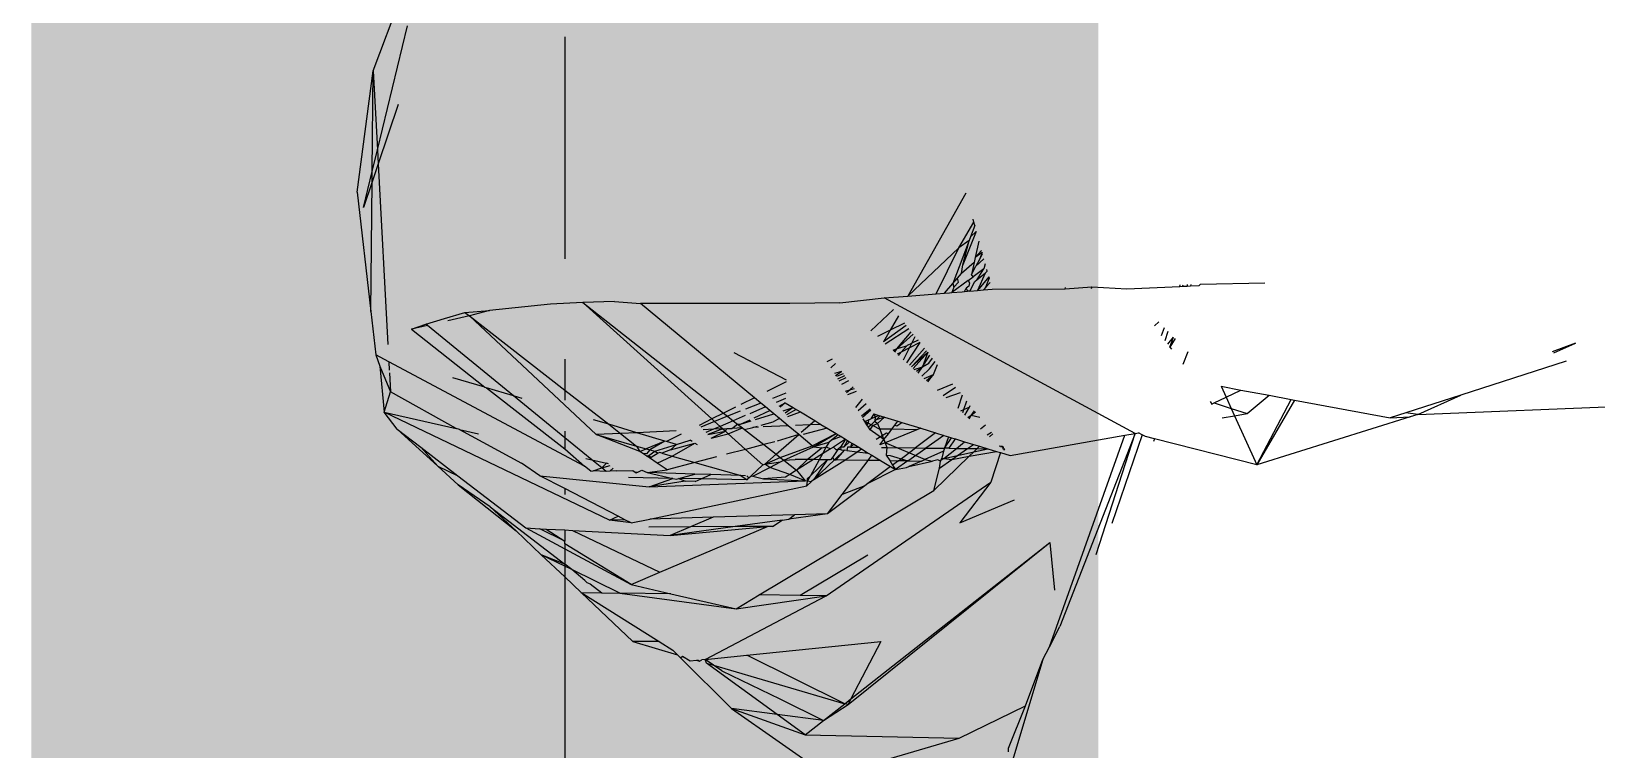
# Model space of a CAD drawing. Header units: millimetres. Extents: x 0 to 460473, y -68369 to 85219.
# Drawn here: x 230234.58 to 230263.93, y -38085.57 to -38072.1 of the extents above; entities that cross this region are included whole.
import ezdxf

# ---------------------------------------------------------------- set-up
doc = ezdxf.new("R2010")
doc.units = ezdxf.units.MM
doc.header["$LTSCALE"] = 50
doc.linetypes.add('HIDDEN2', pattern=[0.1875, 0.125, -0.0625])
doc.layers.add('fur', color=6, linetype='Continuous')
doc.layers.add('hid', color=8, linetype='HIDDEN2')

msp = doc.modelspace()

# ---------------------------------------------------------------- linework, layer by layer
at = {"layer": 'fur', "color": 40, "lineweight": 50, "true_color": 0xf8d731, "const_width": 20}
msp.add_lwpolyline([(231454.62857818, -37422.47504293), (231454.62857818, -39432.25663589), (230244.58358802, -39432.25663589), (230244.58358802, -37422.47504293)], close=True, dxfattribs=at)
at = {"layer": 'hid'}
for p, q in [((230240.99266253, -38072.84783616), (230244.58358802, -38063.2943717)), ((230241.07206813, -38074.32544908), (230241.63499263, -38071.99896523)), ((230244.58358802, -38072.20785083), (230244.58358802, -38076.36899846)), ((230240.69343345, -38075.12082387), (230240.99266253, -38072.84783616)), ((230240.97420744, -38074.72989288), (230240.99266253, -38072.84783616)), ((230240.99266253, -38072.84783616), (230241.07206813, -38074.32544908)), ((230241.45964753, -38073.47628327), (230241.08612256, -38074.58697976)), ((230240.97420744, -38074.72989288), (230241.07206813, -38074.32544908)), ((230241.07206813, -38074.32544908), (230241.08612256, -38074.58697976)), ((230240.81042527, -38075.40678038), (230240.97420744, -38074.72989288)), ((230241.08612256, -38074.58697976), (230240.97228966, -38074.92546796)), ((230240.97228966, -38074.92546796), (230240.97420744, -38074.72989288)), ((230241.08612256, -38074.58697976), (230241.26825026, -38077.97608907)), ((230240.69343345, -38075.12082387), (230240.94841563, -38077.36015003)), ((230240.97228966, -38074.92546796), (230240.81042527, -38075.40678038)), ((230240.94841563, -38077.36015003), (230240.97228966, -38074.92546796)), ((230252.1026242, -38075.13695388), (230251.01693674, -38077.06728357)), ((230251.97095995, -38076.16445543), (230252.25073391, -38075.67998817)), ((230252.26841079, -38075.74479924), (230252.18736352, -38075.95966457)), ((230252.25073391, -38075.67998817), (230252.23626845, -38075.62695153)), ((230252.26841079, -38075.74479924), (230252.25073391, -38075.67998817)), ((230252.16225292, -38076.02623557), (230251.85734124, -38076.83459035)), ((230252.16225292, -38076.02623557), (230251.97095995, -38076.16445543)), ((230252.29836399, -38075.85462064), (230252.04523488, -38076.48415529)), ((230252.04523488, -38076.48415529), (230252.16225292, -38076.02623557)), ((230252.18736352, -38075.95966457), (230252.16225292, -38076.02623557)), ((230252.29836399, -38075.85462064), (230252.18736352, -38075.95966457)), ((230252.34812837, -38076.03707839), (230252.27756367, -38076.34806279)), ((230251.97095995, -38076.16445543), (230251.01693674, -38077.06728357)), ((230251.54620376, -38077.02499365), (230251.97095995, -38076.16445543)), ((230252.27756367, -38076.34806279), (230252.3956564, -38076.2113367)), ((230252.40654107, -38076.25124462), (230252.27756367, -38076.34806279)), ((230252.40654107, -38076.25124462), (230252.35701255, -38076.38361936)), ((230252.35701255, -38076.38361936), (230252.41391348, -38076.27827507)), ((230252.25721, -38076.43776308), (230252.0186638, -38076.64781339)), ((230252.0186638, -38076.64781339), (230252.04523488, -38076.48415529)), ((230252.25721, -38076.43776308), (230252.20609831, -38076.66301643)), ((230252.20609831, -38076.66301643), (230252.29122329, -38076.50541917)), ((230252.44023728, -38076.55827196), (230252.23867034, -38076.70648477)), ((230252.27756367, -38076.34806279), (230252.25721, -38076.43776308)), ((230252.29122329, -38076.50541917), (230252.4387724, -38076.36941861)), ((230252.35701255, -38076.38361936), (230252.29122329, -38076.50541917)), ((230252.31702555, -38076.75473254), (230252.44023728, -38076.55827196)), ((230252.46393752, -38076.46168484), (230252.44023728, -38076.55827196)), ((230252.5027857, -38076.60411906), (230252.46159625, -38076.63751528)), ((230252.5027857, -38076.60411906), (230252.49271108, -38076.56718116)), ((230251.70376008, -38077.01240445), (230251.85734124, -38076.83459035)), ((230252.14569058, -38076.77485309), (230251.83711604, -38077.00174894)), ((230251.87744433, -38076.90145206), (230251.83711604, -38077.00174894)), ((230251.85734124, -38076.83459035), (230251.9452559, -38076.73280402)), ((230251.85734124, -38076.83459035), (230251.87744433, -38076.90145206)), ((230251.96327062, -38076.80490112), (230251.87744433, -38076.90145206)), ((230251.9452559, -38076.73280402), (230252.0186638, -38076.64781339)), ((230251.96327062, -38076.80490112), (230251.9452559, -38076.73280402)), ((230252.15558637, -38076.88562669), (230252.11073066, -38076.9219955)), ((230252.14569058, -38076.77485309), (230252.23867034, -38076.70648477)), ((230252.14569058, -38076.77485309), (230252.1699804, -38076.822191)), ((230252.1699804, -38076.822191), (230252.15558637, -38076.88562669)), ((230252.17925238, -38076.97441128), (230252.26859072, -38076.79400328)), ((230252.23867034, -38076.70648477), (230252.20609831, -38076.66301643)), ((230252.26859072, -38076.79400328), (230252.31702555, -38076.75473254)), ((230252.31702555, -38076.75473254), (230252.46159625, -38076.63751528)), ((230252.46159625, -38076.63751528), (230252.31744288, -38076.96336947)), ((230252.53018158, -38076.70456423), (230252.31744288, -38076.96336947)), ((230252.47960952, -38076.89855355), (230252.43579403, -38076.95391288)), ((230252.47960952, -38076.89855355), (230252.53875578, -38076.73600094)), ((230252.5603422, -38076.81514611), (230252.47960952, -38076.89855355)), ((230252.53018158, -38076.70456423), (230252.53875578, -38076.73600094)), ((230253.96125492, -38076.93544455), (230254.46101857, -38076.89678294)), ((230253.96125492, -38076.93544455), (230253.9704974, -38076.90846077)), ((230254.46101857, -38076.89678294), (230254.45317529, -38076.93336777)), ((230254.46101857, -38076.89678294), (230255.12092488, -38076.93054868)), ((230255.12092488, -38076.93054868), (230256.10999293, -38076.88806101)), ((230256.10999293, -38076.88806101), (230256.12135256, -38076.85725539)), ((230256.10999293, -38076.88806101), (230256.16372818, -38076.88575269)), ((230256.16372818, -38076.88575269), (230256.17330418, -38076.85601858)), ((230256.16372818, -38076.88575269), (230256.2480486, -38076.88213051)), ((230256.25032375, -38076.85418498), (230256.2480486, -38076.88213051)), ((230256.2480486, -38076.88213051), (230256.31594884, -38076.8792137)), ((230256.32228296, -38076.85247184), (230256.31594884, -38076.8792137)), ((230256.31594884, -38076.8792137), (230256.47644317, -38076.8723193)), ((230256.50329574, -38076.84816248), (230256.47644317, -38076.8723193)), ((230256.50329574, -38076.84816248), (230257.70449427, -38076.81956556)), ((230244.9212629, -38077.19184229), (230244.31530526, -38077.22017131)), ((230245.51372148, -38077.16717937), (230244.9212629, -38077.19184229)), ((230244.9212629, -38077.19184229), (230247.56079416, -38079.26371709)), ((230244.9212629, -38077.19184229), (230247.3405254, -38079.37341623)), ((230245.51372148, -38077.16717937), (230246.0041872, -38077.20917298)), ((230248.80374149, -38077.20850642), (230246.0041872, -38077.20917298)), ((230248.13732402, -38078.97659136), (230246.0041872, -38077.20917298)), ((230249.73780119, -38077.19484183), (230248.80374149, -38077.20850642)), ((230249.73780119, -38077.19484183), (230250.5717429, -38077.10285582)), ((230250.5717429, -38077.10285582), (230251.01693674, -38077.06728357)), ((230255.27559067, -38079.64347683), (230250.5717429, -38077.10285582)), ((230251.01693674, -38077.06728357), (230251.54620376, -38077.02499365)), ((230251.54620376, -38077.02499365), (230251.70376008, -38077.01240445)), ((230251.70376008, -38077.01240445), (230251.79295808, -38077.00527728)), ((230251.79295808, -38077.00527728), (230251.83711604, -38077.00174894)), ((230251.83711604, -38077.00174894), (230252.03152496, -38076.98621512)), ((230252.03152496, -38076.98621512), (230252.07465188, -38076.98276915)), ((230252.07465188, -38076.98276915), (230252.11073066, -38076.9219955)), ((230252.07465188, -38076.98276915), (230252.13463147, -38076.97797662)), ((230252.11073066, -38076.9219955), (230252.13463147, -38076.97797662)), ((230252.17925238, -38076.97441128), (230252.13463147, -38076.97797662)), ((230252.17925238, -38076.97441128), (230252.31744288, -38076.96336947)), ((230252.31744288, -38076.96336947), (230252.43579403, -38076.95391288)), ((230252.43579403, -38076.95391288), (230252.59472648, -38076.94121373)), ((230252.59472648, -38076.94121373), (230253.96125492, -38076.93544455)), ((230240.94841563, -38077.36015003), (230241.03990923, -38078.16836047)), ((230241.9773437, -38077.59711399), (230242.33169393, -38077.49013026)), ((230242.33169393, -38077.49013026), (230242.70929253, -38077.37914714)), ((230242.79525376, -38077.43603026), (230242.39181943, -38077.5310313)), ((230242.70929253, -38077.37914714), (230243.17088526, -38077.3414862)), ((230242.70929253, -38077.37914714), (230242.79525376, -38077.43603026)), ((230243.17088526, -38077.3414862), (230242.79525376, -38077.43603026)), ((230245.17324528, -38079.66513287), (230242.79525376, -38077.43603026)), ((230242.79525376, -38077.43603026), (230244.58358802, -38078.83084986)), ((230244.31530526, -38077.22017131), (230243.17088526, -38077.3414862)), ((230250.745644, -38077.32059321), (230250.32066652, -38077.71740031)), ((230250.83806027, -38077.43630541), (230250.68154079, -38077.70951025)), ((230241.70923744, -38077.69176627), (230241.9773437, -38077.59711399)), ((230242.00871738, -38077.62124449), (230241.70923744, -38077.69176627)), ((230241.70923744, -38077.69176627), (230243.08420199, -38078.77899302)), ((230242.00871738, -38077.62124449), (230241.9773437, -38077.59711399)), ((230243.62249967, -38078.93978315), (230242.00871738, -38077.62124449)), ((230250.68154079, -38077.70951025), (230250.44388407, -38077.82786901)), ((230250.98311885, -38077.61792977), (230250.55609728, -38077.92847196)), ((230250.68154079, -38077.70951025), (230250.55609728, -38077.92847196)), ((230250.59229694, -38077.96092617), (230251.03213029, -38077.67929581)), ((230250.94962783, -38077.57599646), (230250.68154079, -38077.70951025)), ((230250.80862725, -38078.05559181), (230251.07807155, -38077.73681776)), ((230250.80862725, -38078.05559181), (230251.11717524, -38077.78577854)), ((230255.72106444, -38077.55186519), (230255.63565611, -38077.62869932)), ((230255.7697924, -38077.81063375), (230255.82538716, -38077.65986911)), ((230255.83665809, -38077.90132637), (230255.89215788, -38077.72899595)), ((230250.80862725, -38078.05559181), (230250.73203071, -38078.08620223)), ((230250.75256735, -38078.10461402), (230250.80862725, -38078.05559181)), ((230250.77148318, -38078.1215727), (230250.80862725, -38078.05559181)), ((230250.98866384, -38078.00921378), (230250.80862725, -38078.05559181)), ((230250.89182926, -38078.11830062), (230250.98866384, -38078.00921378)), ((230251.04662203, -38078.03712531), (230250.89182926, -38078.11830062)), ((230250.93332191, -38078.26666659), (230251.04662203, -38078.03712531)), ((230250.98866384, -38078.00921378), (230251.00784345, -38077.98760741)), ((230251.23783333, -38077.93685164), (230250.99247584, -38078.31970009)), ((230251.00784345, -38077.98760741), (230251.08954877, -38077.95015752)), ((230251.32676638, -38078.04820258), (230251.04301838, -38078.36501319)), ((230251.23783333, -38077.93685164), (230251.04662203, -38078.03712531)), ((230251.04662203, -38078.03712531), (230251.08954877, -38077.95015752)), ((230251.36358431, -38078.09430143), (230251.07998728, -38078.39815706)), ((230251.08954877, -38077.95015752), (230251.15024656, -38077.82718635)), ((230251.20587595, -38077.89683858), (230251.08954877, -38077.95015752)), ((230255.88706646, -38077.96969726), (230255.996134, -38077.83664104)), ((230255.92739882, -38078.02440166), (230255.996134, -38077.83664104)), ((230256.02432822, -38077.86583015), (230255.92739882, -38078.02440166)), ((230255.92739882, -38078.02440166), (230255.95657601, -38078.06397585)), ((230263.53096571, -38077.94915901), (230263.09357874, -38078.11617272)), ((230263.12188756, -38078.13469113), (230263.53096571, -38077.94915901)), ((230241.28563148, -38078.29952616), (230241.03990923, -38078.16836047)), ((230241.03990923, -38078.16836047), (230241.11565394, -38078.38032823)), ((230241.11565394, -38078.38032823), (230241.31588994, -38078.86258824)), ((230241.11565394, -38078.38032823), (230241.20039801, -38079.24553001)), ((230241.28563148, -38078.29952616), (230241.29427795, -38078.4604233)), ((230244.95473532, -38080.25808124), (230241.28563148, -38078.29952616)), ((230244.58358802, -38078.25246572), (230244.58358802, -38078.83084986)), ((230248.73706967, -38078.64695355), (230247.76138339, -38078.13364104)), ((230249.59547734, -38078.25039596), (230249.4974155, -38078.29923311)), ((230249.65954147, -38078.33470153), (230249.57197249, -38078.41646584)), ((230250.89182926, -38078.11830062), (230250.81359521, -38078.15932756)), ((230250.83687967, -38078.18020286), (230250.89182926, -38078.11830062)), ((230251.38650096, -38078.12299482), (230251.07998728, -38078.39815706)), ((230251.38650096, -38078.12299482), (230251.11298258, -38078.42773847)), ((230251.38650096, -38078.12299482), (230251.28644293, -38078.39799222)), ((230251.28644293, -38078.39799222), (230251.42706038, -38078.17377829)), ((230251.28644293, -38078.39799222), (230251.40793444, -38078.32666973)), ((230251.40793444, -38078.32666973), (230251.47652188, -38078.23570784)), ((230251.42068355, -38078.43332018), (230251.52627012, -38078.29799642)), ((230251.49417841, -38078.53597123), (230251.56810312, -38078.35037452)), ((230256.26281932, -38078.11273681), (230256.17035119, -38078.35392772)), ((230263.35422432, -38078.28667581), (230261.38013632, -38078.92463995)), ((230241.29688565, -38078.50894834), (230241.31588994, -38078.86258824)), ((230243.08420199, -38078.77899302), (230242.48306125, -38078.5994316)), ((230248.73560124, -38078.67863492), (230248.37284524, -38078.85929613)), ((230249.77377876, -38078.48503278), (230249.63958459, -38078.52277848)), ((230249.66135903, -38078.55701642), (230249.77377876, -38078.48503278)), ((230249.80325439, -38078.52382141), (230249.67513732, -38078.57868128)), ((230249.70204969, -38078.62099804), (230249.8312495, -38078.56066174)), ((230249.72439392, -38078.6561319), (230249.85646947, -38078.59385012)), ((230249.90430057, -38078.65679374), (230249.77114452, -38078.72964212)), ((230251.13356545, -38078.4461917), (230251.28644293, -38078.39799222)), ((230251.28644293, -38078.39799222), (230251.17761199, -38078.48568092)), ((230251.21007502, -38078.51478512), (230251.28644293, -38078.39799222)), ((230251.42068355, -38078.43332018), (230251.27485893, -38078.57286608)), ((230251.32083266, -38078.61408309), (230251.49417841, -38078.53597123)), ((230251.36271769, -38078.65163443), (230251.49417841, -38078.53597123)), ((230251.38873014, -38078.67495548), (230251.49417841, -38078.53597123)), ((230241.20039801, -38079.24553001), (230241.31588994, -38078.86258824)), ((230242.54533766, -38079.55429453), (230241.31588994, -38078.86258824)), ((230243.08420199, -38078.77899302), (230243.11886608, -38078.78934722)), ((230243.62249967, -38078.93978315), (230243.11886608, -38078.78934722)), ((230243.11886608, -38078.78934722), (230244.58358802, -38079.93535098)), ((230243.78687574, -38078.98888246), (230243.62249967, -38078.93978315)), ((230244.58358802, -38079.72416085), (230243.62249967, -38078.93978315)), ((230244.58358802, -38078.83084986), (230244.58358802, -38079.0220062)), ((230244.58358802, -38078.83084986), (230245.40646296, -38079.47265499)), ((230248.72590112, -38078.88791549), (230248.47982531, -38078.98625521)), ((230249.84853931, -38078.85133699), (230249.92689438, -38078.82663307)), ((230249.86644581, -38078.879493), (230249.92689438, -38078.82663307)), ((230249.88838187, -38078.91398507), (230250.05344663, -38078.85306339)), ((230249.92689438, -38078.82663307), (230249.99085793, -38078.77069942)), ((230249.92689438, -38078.82663307), (230250.01278429, -38078.79955354)), ((230251.56788627, -38078.83557501), (230251.85686519, -38078.71192656)), ((230251.67551159, -38078.93206474), (230251.90983723, -38078.77825158)), ((230251.99289648, -38078.88224807), (230251.72855571, -38078.9796206)), ((230252.03066595, -38078.92953832), (230251.94916627, -38079.17740543)), ((230256.7589191, -38079.07278537), (230256.98118472, -38078.96439825)), ((230256.88892628, -38078.76093703), (230257.25713217, -38078.82983335)), ((230256.88892628, -38078.76093703), (230256.98118472, -38078.96439825)), ((230256.98118472, -38078.96439825), (230257.25713217, -38078.82983335)), ((230256.98118472, -38078.96439825), (230257.0761284, -38079.17378136)), ((230257.25713217, -38078.82983335), (230257.78605611, -38078.92880221)), ((230257.3778921, -38079.26985964), (230257.78605611, -38078.92880221)), ((230257.78605611, -38078.92880221), (230258.20139453, -38079.00651767)), ((230261.38013632, -38078.92463995), (230260.34726645, -38079.25843153)), ((230260.57266877, -38079.29085645), (230261.38013632, -38078.92463995)), ((230245.4248527, -38081.2708887), (230241.20039801, -38079.24553001)), ((230241.44338102, -38079.56114868), (230241.20039801, -38079.24553001)), ((230241.20039801, -38079.24553001), (230242.54533766, -38079.55429453)), ((230247.56079416, -38079.26371709), (230247.3405254, -38079.37341623)), ((230247.78424487, -38079.15243327), (230247.56079416, -38079.26371709)), ((230247.56079416, -38079.26371709), (230247.63661244, -38079.32322993)), ((230247.87199903, -38079.22916195), (230247.63661244, -38079.32322993)), ((230248.13732402, -38078.97659136), (230247.8833767, -38079.10306323)), ((230248.25663683, -38079.07544844), (230247.96973957, -38079.19010172)), ((230248.34467019, -38079.1483888), (230248.05249083, -38079.27350033)), ((230248.13239301, -38079.35402758), (230248.42687856, -38079.21650285)), ((230248.25663683, -38079.07544844), (230248.13732402, -38078.97659136)), ((230248.34467019, -38079.1483888), (230248.25663683, -38079.07544844)), ((230248.42687856, -38079.21650285), (230248.34467019, -38079.1483888)), ((230248.49949201, -38079.27666699), (230248.42687856, -38079.21650285)), ((230248.72130328, -38078.98711409), (230248.54438437, -38079.06287096)), ((230248.60410103, -38079.13373997), (230248.71749752, -38079.06922348)), ((230248.71749752, -38079.06922348), (230248.62070612, -38079.15344614)), ((230248.67729879, -38079.22060775), (230248.8647581, -38079.15846175)), ((230248.8647581, -38079.15846175), (230248.71605552, -38079.26660247)), ((230248.71749752, -38079.06922348), (230248.8647581, -38079.15846175)), ((230248.92291152, -38079.19370207), (230248.73928049, -38079.29416481)), ((230248.76751471, -38079.3276719), (230249.00148707, -38079.24131797)), ((230248.8647581, -38079.15846175), (230248.92291152, -38079.19370207)), ((230248.92291152, -38079.19370207), (230249.00148707, -38079.24131797)), ((230249.00148707, -38079.24131797), (230249.26799247, -38079.40281727)), ((230250.04253488, -38079.15637385), (230250.16736305, -38079.0029724)), ((230250.23321925, -38079.08963626), (230250.08210511, -38079.21859372)), ((230250.3070266, -38079.18676348), (230250.14508477, -38079.31762236)), ((230250.3070266, -38079.18676348), (230250.16366201, -38079.34683305)), ((230250.32360131, -38079.20857506), (230250.16366201, -38079.34683305)), ((230252.05555464, -38079.20419134), (230252.00379161, -38079.22637889)), ((230252.05555464, -38079.20419134), (230252.03654236, -38079.25574105)), ((230252.11698837, -38079.03762054), (230252.05555464, -38079.20419134)), ((230252.17138107, -38079.15454384), (230252.05555464, -38079.20419134)), ((230252.08573914, -38079.29984763), (230252.17138107, -38079.15454384)), ((230252.17138107, -38079.15454384), (230252.18150966, -38079.1184061)), ((230252.20430332, -38079.30607868), (230252.262386, -38079.21966942)), ((230252.28523393, -38079.24827676), (230252.20430332, -38079.30607868)), ((230256.6823831, -38079.04841714), (230256.7158382, -38079.09379364)), ((230256.7158382, -38079.09379364), (230256.7589191, -38079.07278537)), ((230256.7589191, -38079.07278537), (230257.0761284, -38079.17378136)), ((230257.0761284, -38079.17378136), (230257.13894985, -38079.31232402)), ((230257.0761284, -38079.17378136), (230257.3778921, -38079.26985964)), ((230257.55750455, -38080.23537949), (230258.20139453, -38079.00651767)), ((230258.26317816, -38079.01807823), (230257.55750455, -38080.23537949)), ((230258.20139453, -38079.00651767), (230258.26317816, -38079.01807823)), ((230258.26317816, -38079.01807823), (230260.05408002, -38079.35318031)), ((230260.34726645, -38079.25843153), (230260.05408002, -38079.35318031)), ((230260.57266877, -38079.29085645), (230260.34726645, -38079.25843153)), ((230260.57266877, -38079.29085645), (230266.70499008, -38079.03756163)), ((230241.44338102, -38079.56114868), (230242.20570273, -38080.25704287)), ((230241.44338102, -38079.56114868), (230241.88228494, -38079.89894009)), ((230242.6126519, -38079.56974819), (230242.54533766, -38079.55429453)), ((230245.40646296, -38079.47265499), (230245.12047641, -38079.38723049)), ((230245.93493167, -38079.63050919), (230245.40646296, -38079.47265499)), ((230245.40646296, -38079.47265499), (230245.6268096, -38079.64451538)), ((230247.3405254, -38079.37341623), (230247.10158181, -38079.49241588)), ((230247.39288468, -38079.4206313), (230247.13225939, -38079.52478546)), ((230247.54449263, -38079.55734402), (230247.26575338, -38079.66564227)), ((230247.3405254, -38079.37341623), (230247.39288468, -38079.4206313)), ((230247.49462748, -38079.51237804), (230247.37122224, -38079.56522031)), ((230247.54449263, -38079.55734402), (230247.37122224, -38079.56522031)), ((230247.63661244, -38079.32322993), (230247.39288468, -38079.4206313)), ((230247.39288468, -38079.4206313), (230247.49462748, -38079.51237804)), ((230247.74241212, -38079.40627638), (230247.49462748, -38079.51237804)), ((230247.49462748, -38079.51237804), (230247.54449263, -38079.55734402)), ((230247.54449263, -38079.55734402), (230247.62015957, -38079.55390446)), ((230247.54449263, -38079.55734402), (230247.59653493, -38079.60427325)), ((230247.59653493, -38079.60427325), (230247.62015957, -38079.55390446)), ((230247.62015957, -38079.55390446), (230247.71347404, -38079.5496627)), ((230247.63661244, -38079.32322993), (230247.74241212, -38079.40627638)), ((230247.64624452, -38079.64909895), (230247.91350004, -38079.5405702)), ((230247.71347404, -38079.5496627), (230247.82436711, -38079.47060616)), ((230247.91350004, -38079.5405702), (230247.71347404, -38079.5496627)), ((230247.96537292, -38079.31080431), (230247.74241212, -38079.40627638)), ((230247.74241212, -38079.40627638), (230247.82436711, -38079.47060616)), ((230247.82436711, -38079.47060616), (230247.87943036, -38079.47216111)), ((230247.82436711, -38079.47060616), (230247.91350004, -38079.5405702)), ((230247.87943036, -38079.47216111), (230248.05574514, -38079.38982213)), ((230247.87943036, -38079.47216111), (230248.07823103, -38079.40948289)), ((230247.91350004, -38079.5405702), (230247.95264471, -38079.57129644)), ((230247.95264471, -38079.57129644), (230248.10857097, -38079.53170294)), ((230248.10857097, -38079.53170294), (230248.19338298, -38079.51016709)), ((230248.21260484, -38079.52697391), (230248.10857097, -38079.53170294)), ((230248.1613998, -38079.38326129), (230248.49949201, -38079.27666699)), ((230248.26742665, -38079.49011758), (230248.49251325, -38079.42916875)), ((230248.77096022, -38079.50159297), (230248.30005267, -38079.52299883)), ((230248.60757503, -38079.36621958), (230248.49251325, -38079.42916875)), ((230248.60757503, -38079.36621958), (230248.49949201, -38079.27666699)), ((230248.77096022, -38079.50159297), (230248.60757503, -38079.36621958)), ((230248.96817502, -38079.66499602), (230248.77096022, -38079.50159297)), ((230249.17609637, -38079.48317686), (230248.90878734, -38079.49532782)), ((230249.01629691, -38079.62291529), (230249.17609637, -38079.48317686)), ((230249.502099, -38079.54468321), (230249.04967376, -38079.66252541)), ((230249.17609637, -38079.48317686), (230249.26799247, -38079.40281727)), ((230249.38493596, -38079.47368372), (230249.17609637, -38079.48317686)), ((230249.26799247, -38079.40281727), (230249.38493596, -38079.47368372)), ((230249.38493596, -38079.47368372), (230249.502099, -38079.54468321)), ((230249.502099, -38079.54468321), (230249.6711745, -38079.64714107)), ((230250.20844703, -38079.41725261), (230250.17792655, -38079.36926248)), ((230250.20844703, -38079.41725261), (230250.27432117, -38079.38906635)), ((230250.24861047, -38079.48040523), (230250.20844703, -38079.41725261)), ((230250.26867354, -38079.44909943), (230250.20844703, -38079.41725261)), ((230250.22819743, -38079.44830795), (230250.26867354, -38079.44909943)), ((230250.26867354, -38079.44909943), (230250.24861047, -38079.48040523)), ((230250.27807377, -38079.52673305), (230250.24861047, -38079.48040523)), ((230250.27432117, -38079.38906635), (230250.26867354, -38079.44909943)), ((230250.32698108, -38079.47993153), (230250.26867354, -38079.44909943)), ((230250.27432117, -38079.38906635), (230250.31954957, -38079.36971399)), ((230250.32698108, -38079.47993153), (230250.27807377, -38079.52673305)), ((230250.31037287, -38079.57751987), (230250.27807377, -38079.52673305)), ((230250.31037287, -38079.57751987), (230250.35623436, -38079.4954002)), ((230250.37778817, -38079.27884023), (230250.31954957, -38079.36971399)), ((230250.31954957, -38079.36971399), (230250.39978474, -38079.33538293)), ((230250.39584478, -38079.41403286), (230250.32698108, -38079.47993153)), ((230250.35623436, -38079.4954002), (230250.32698108, -38079.47993153)), ((230250.35623436, -38079.4954002), (230250.443444, -38079.46043978)), ((230250.35623436, -38079.4954002), (230250.48943674, -38079.5658355)), ((230250.37778817, -38079.27884023), (230250.46771174, -38079.30631828)), ((230250.37778817, -38079.27884023), (230250.39978474, -38079.33538293)), ((230250.39978474, -38079.33538293), (230250.39584478, -38079.41403286)), ((230250.42101233, -38079.38994894), (230250.39584478, -38079.41403286)), ((230250.39584478, -38079.41403286), (230250.443444, -38079.46043978)), ((230250.39978474, -38079.33538293), (230250.46771174, -38079.30631828)), ((230250.4985565, -38079.31574356), (230250.42101233, -38079.38994894)), ((230250.57971593, -38079.34054354), (230250.42101233, -38079.38994894)), ((230250.443444, -38079.46043978), (230250.57971593, -38079.34054354)), ((230250.443444, -38079.46043978), (230250.48943674, -38079.5658355)), ((230250.46771174, -38079.30631828), (230250.4985565, -38079.31574356)), ((230250.4985565, -38079.31574356), (230250.57971593, -38079.34054354)), ((230250.57971593, -38079.34054354), (230250.8265243, -38079.41596107)), ((230250.71560726, -38079.56215334), (230250.76971149, -38079.4908422)), ((230250.76971149, -38079.4908422), (230250.8265243, -38079.41596107)), ((230250.76971149, -38079.4908422), (230250.81124604, -38079.4993753)), ((230250.81124604, -38079.4993753), (230250.90281025, -38079.43927186)), ((230250.8265243, -38079.41596107), (230250.90281025, -38079.43927186)), ((230250.90281025, -38079.43927186), (230251.25560987, -38079.54707726)), ((230251.25560987, -38079.54707726), (230251.18458245, -38079.5760757)), ((230251.25560987, -38079.54707726), (230251.53471644, -38079.63236419)), ((230252.20430332, -38079.30607868), (230252.14217962, -38079.35044842)), ((230252.16233345, -38079.36851701), (230252.20430332, -38079.30607868)), ((230252.36354306, -38079.34632574), (230252.20430332, -38079.30607868)), ((230252.37408858, -38079.55836265), (230252.47037243, -38079.48008423)), ((230256.90730746, -38079.35349109), (230257.13894985, -38079.31232402)), ((230257.13894985, -38079.31232402), (230257.3778921, -38079.26985964)), ((230257.13894985, -38079.31232402), (230257.55750455, -38080.23537949)), ((230260.43078059, -38079.33530399), (230257.55750455, -38080.23537949)), ((230260.05408002, -38079.35318031), (230260.43078059, -38079.33530399)), ((230260.57266877, -38079.29085645), (230260.43078059, -38079.33530399)), ((230242.6126519, -38079.56974819), (230243.76946166, -38080.20058836)), ((230242.6126519, -38079.56974819), (230242.96594904, -38079.65085638)), ((230244.58358802, -38079.60165914), (230244.58358802, -38079.72416085)), ((230244.58358802, -38079.72416085), (230244.58358802, -38079.93535098)), ((230245.09174586, -38080.13888619), (230244.58358802, -38079.72416085)), ((230245.6268096, -38079.64451538), (230245.17324528, -38079.66513287)), ((230245.17324528, -38079.66513287), (230245.92859925, -38079.87989762)), ((230245.99234757, -38079.98033052), (230245.17324528, -38079.66513287)), ((230245.93493167, -38079.63050919), (230245.6268096, -38079.64451538)), ((230245.6268096, -38079.64451538), (230245.92859925, -38079.87989762)), ((230246.66885518, -38079.59714753), (230245.93493167, -38079.63050919)), ((230246.45871949, -38079.78696521), (230245.93493167, -38079.63050919)), ((230246.45871949, -38079.78696521), (230246.11010852, -38079.93150493)), ((230246.45871949, -38079.78696521), (230246.18001159, -38079.95138001)), ((230246.27436842, -38079.97820785), (230246.67553354, -38079.85172781)), ((230246.49086554, -38079.79656727), (230246.45871949, -38079.78696521)), ((230246.7657834, -38079.65965156), (230246.49086554, -38079.79656727)), ((230246.67553354, -38079.85172781), (230246.49086554, -38079.79656727)), ((230246.56572249, -38079.95090415), (230247.02470968, -38079.82661984)), ((230246.67553354, -38079.85172781), (230246.56572249, -38079.95090415)), ((230246.59848597, -38080.07036203), (230247.02470968, -38079.82661984)), ((230246.67553354, -38079.85172781), (230246.93619995, -38079.76954445)), ((230246.97259426, -38079.79301328), (230246.93619995, -38079.76954445)), ((230247.02470968, -38079.82661984), (230247.06490918, -38079.85254243)), ((230247.37122224, -38079.56522031), (230247.17886738, -38079.5739641)), ((230247.37122224, -38079.56522031), (230247.22849996, -38079.62633415)), ((230247.26575338, -38079.66564227), (230247.59653493, -38079.60427325)), ((230247.32692059, -38079.73018313), (230247.59653493, -38079.60427325)), ((230247.32692059, -38079.73018313), (230247.64624452, -38079.64909895)), ((230247.59653493, -38079.60427325), (230247.64624452, -38079.64909895)), ((230247.64624452, -38079.64909895), (230247.97232284, -38079.94314062)), ((230247.95264471, -38079.57129644), (230248.3132404, -38079.85434257)), ((230248.3132404, -38079.85434257), (230247.97232284, -38079.94314062)), ((230248.52417733, -38079.7994003), (230248.3132404, -38079.85434257)), ((230248.3132404, -38079.85434257), (230248.54426849, -38080.03568587)), ((230248.54426849, -38080.03568587), (230248.96817502, -38079.66499602)), ((230248.96817502, -38079.66499602), (230248.56401323, -38079.78902433)), ((230249.22242443, -38079.87565531), (230248.96817502, -38079.66499602)), ((230249.22242443, -38079.87565531), (230249.6711745, -38079.64714107)), ((230249.24508564, -38079.89443134), (230249.6711745, -38079.64714107)), ((230249.53151064, -38079.81199938), (230249.24508564, -38079.89443134)), ((230249.53151064, -38079.81199938), (230249.4847113, -38079.89709444)), ((230249.58426998, -38079.76948943), (230249.53151064, -38079.81199938)), ((230249.70824023, -38079.66960249), (230249.58426998, -38079.76948943)), ((230249.76388897, -38079.70332501), (230249.58426998, -38079.76948943)), ((230249.84736121, -38079.75390825), (230249.61810579, -38079.89857693)), ((230249.6711745, -38079.64714107), (230249.70824023, -38079.66960249)), ((230249.70824023, -38079.66960249), (230249.76388897, -38079.70332501)), ((230249.84736121, -38079.75390825), (230249.75302821, -38079.9000764)), ((230249.76388897, -38079.70332501), (230249.84736121, -38079.75390825)), ((230249.88364262, -38079.77589438), (230249.8134444, -38079.90074784)), ((230249.8134444, -38079.90074784), (230249.92210504, -38079.79920218)), ((230249.84736121, -38079.75390825), (230249.88364262, -38079.77589438)), ((230249.88364262, -38079.77589438), (230249.92210504, -38079.79920218)), ((230249.92210504, -38079.79920218), (230249.96572356, -38079.82563452)), ((230249.96572356, -38079.82563452), (230249.9413817, -38079.90216968)), ((230249.9413817, -38079.90216968), (230250.00281988, -38079.84811447)), ((230249.96572356, -38079.82563452), (230250.00281988, -38079.84811447)), ((230250.00281988, -38079.84811447), (230250.09483583, -38079.90387511)), ((230250.56515069, -38079.76045999), (230250.31037287, -38079.57751987)), ((230250.42282469, -38079.75433808), (230250.53430225, -38079.68116334)), ((230250.71560726, -38079.56215334), (230250.48943674, -38079.5658355)), ((230250.48943674, -38079.5658355), (230250.53430225, -38079.68116334)), ((230250.48984332, -38079.85971756), (230250.56515069, -38079.76045999)), ((230250.58815051, -38079.81958158), (230250.48984332, -38079.85971756)), ((230250.53430225, -38079.68116334), (230250.61159242, -38079.63042948)), ((230250.53430225, -38079.68116334), (230250.56515069, -38079.76045999)), ((230250.56515069, -38079.76045999), (230250.64885589, -38079.65013381)), ((230250.56515069, -38079.76045999), (230250.58815051, -38079.81958158)), ((230251.18458245, -38079.5760757), (230250.58815051, -38079.81958158)), ((230250.58815051, -38079.81958158), (230250.62322736, -38079.90974744)), ((230251.33307806, -38080.13324406), (230250.58815051, -38079.81958158)), ((230250.61159242, -38079.63042948), (230250.64885589, -38079.65013381)), ((230250.64885589, -38079.65013381), (230250.71560726, -38079.56215334)), ((230251.18458245, -38079.5760757), (230250.71560726, -38079.56215334)), ((230251.53471644, -38079.63236419), (230251.15721391, -38079.91568194)), ((230251.69097112, -38079.68011112), (230251.3542292, -38079.91787149)), ((230251.53471644, -38079.63236419), (230251.69097112, -38079.68011112)), ((230251.69097112, -38079.68011112), (230251.7753926, -38079.70590789)), ((230251.7753926, -38079.70590789), (230251.70441847, -38079.92176335)), ((230251.70441847, -38079.92176335), (230251.83556951, -38079.72429622)), ((230251.7753926, -38079.70590789), (230251.83556951, -38079.72429622)), ((230251.78981373, -38079.92271239), (230251.90825567, -38079.74650702)), ((230251.83556951, -38079.72429622), (230251.90825567, -38079.74650702)), ((230251.90825567, -38079.74650702), (230252.07863081, -38079.79856875)), ((230251.92409629, -38079.92420475), (230252.07863081, -38079.79856875)), ((230252.07863081, -38079.79856875), (230252.24638625, -38079.84982998)), ((230252.13560636, -38079.92655539), (230252.24638625, -38079.84982998)), ((230252.24638625, -38079.84982998), (230252.36048655, -38079.88469575)), ((230252.50184522, -38079.6729008), (230252.58073279, -38079.61826379)), ((230252.54271092, -38079.70953828), (230252.60545935, -38079.64922331)), ((230252.93332781, -38080.05973953), (230255.0811879, -38079.67802574)), ((230253.66752391, -38083.64469391), (230255.0811879, -38079.67802574)), ((230255.27559067, -38079.64347683), (230253.8613085, -38083.26226086)), ((230254.54412436, -38081.91472679), (230255.27559067, -38079.64347683)), ((230255.40808446, -38079.6680747), (230254.83858765, -38081.3336048)), ((230255.0811879, -38079.67802574), (230255.27559067, -38079.64347683)), ((230255.27559067, -38079.64347683), (230255.34009568, -38079.63201312)), ((230255.40808446, -38079.6680747), (230255.34009568, -38079.63201312)), ((230255.47040045, -38079.7011274), (230255.40808446, -38079.6680747)), ((230255.6374646, -38079.74389209), (230255.47040045, -38079.7011274)), ((230255.6374646, -38079.74389209), (230255.61677921, -38079.79784719)), ((230257.55750455, -38080.23537949), (230255.6374646, -38079.74389209)), ((230242.20570273, -38080.25704287), (230241.88228494, -38079.89894009)), ((230241.88228494, -38079.89894009), (230242.58035033, -38080.43618862)), ((230244.58358802, -38079.93535098), (230244.95473532, -38080.25808124)), ((230244.98059359, -38080.11336841), (230245.09174586, -38080.13888619)), ((230245.09174586, -38080.13888619), (230245.36305514, -38080.20117202)), ((230245.27928153, -38080.29194059), (230245.09174586, -38080.13888619)), ((230245.92859925, -38079.87989762), (230246.11010852, -38079.93150493)), ((230245.92859925, -38079.87989762), (230245.99234757, -38079.98033052)), ((230245.99234757, -38079.98033052), (230246.11010852, -38079.93150493)), ((230246.04709721, -38080.01757457), (230245.99234757, -38079.98033052)), ((230246.11789624, -38080.02754068), (230246.04709721, -38080.01757457)), ((230246.12465716, -38080.07033559), (230246.04709721, -38080.01757457)), ((230246.11010852, -38079.93150493), (230246.18001159, -38079.95138001)), ((230246.18001159, -38079.95138001), (230246.11789624, -38080.02754068)), ((230246.12465716, -38080.07033559), (230246.16036714, -38080.06066606)), ((230246.15051757, -38080.08792741), (230246.12465716, -38080.07033559)), ((230246.20106909, -38080.09241173), (230246.15051757, -38080.08792741)), ((230246.1730776, -38080.10327413), (230246.15051757, -38080.08792741)), ((230246.16036714, -38080.06066606), (230246.27436842, -38079.97820785)), ((230246.16036714, -38080.06066606), (230246.20106909, -38080.09241173)), ((230246.20106909, -38080.09241173), (230246.1730776, -38080.10327413)), ((230246.31755525, -38080.20155665), (230246.1730776, -38080.10327413)), ((230246.18001159, -38079.95138001), (230246.27436842, -38079.97820785)), ((230246.33344053, -38080.01380134), (230246.20106909, -38080.09241173)), ((230246.27436842, -38079.97820785), (230246.33344053, -38080.01380134)), ((230246.31755525, -38080.20155665), (230246.59848597, -38080.07036203)), ((230246.36730435, -38080.00463171), (230246.33344053, -38080.01380134)), ((230246.40191358, -38080.01447192), (230246.36730435, -38080.00463171)), ((230246.56572249, -38079.95090415), (230246.40191358, -38080.01447192)), ((230246.40191358, -38080.01447192), (230246.59848597, -38080.07036203)), ((230246.59848597, -38080.07036203), (230247.02180203, -38080.19072066)), ((230247.42605384, -38080.08542609), (230247.02180203, -38080.19072066)), ((230247.97232284, -38079.94314062), (230247.61656599, -38080.03580381)), ((230247.97232284, -38079.94314062), (230248.29640196, -38080.23537949)), ((230248.33459452, -38080.21903764), (230248.54426849, -38080.03568587)), ((230248.33459452, -38080.21903764), (230248.62147392, -38080.09628753)), ((230248.54426849, -38080.03568587), (230248.62147392, -38080.09628753)), ((230248.62147392, -38080.09628753), (230249.22242443, -38079.87565531)), ((230248.62147392, -38080.09628753), (230248.68745173, -38080.14807617)), ((230248.62914787, -38080.17776589), (230248.68745173, -38080.14807617)), ((230248.68745173, -38080.14807617), (230249.24508564, -38079.89443134)), ((230248.68745173, -38080.14807617), (230248.90273457, -38080.13039546)), ((230248.68745173, -38080.14807617), (230248.9259993, -38080.33532181)), ((230249.13254246, -38080.13346128), (230248.90273457, -38080.13039546)), ((230249.13254246, -38080.13346128), (230248.9259993, -38080.33532181)), ((230249.24353963, -38080.13494207), (230248.9259993, -38080.33532181)), ((230249.40631699, -38079.91287206), (230249.13254246, -38080.13346128)), ((230249.24353963, -38080.13494207), (230249.13254246, -38080.13346128)), ((230249.35309948, -38080.13640369), (230249.1872218, -38080.4380184)), ((230249.1872218, -38080.4380184), (230249.50236513, -38080.13839501)), ((230249.24508564, -38079.89443134), (230249.22242443, -38079.87565531)), ((230249.41256245, -38080.0282824), (230249.24353963, -38080.13494207)), ((230249.35309948, -38080.13640369), (230249.24353963, -38080.13494207)), ((230249.24508564, -38079.89443134), (230249.40631699, -38079.91287206)), ((230249.50236513, -38080.13839501), (230249.2509443, -38080.50963781)), ((230249.63701361, -38080.14019133), (230249.2509443, -38080.50963781)), ((230249.2509443, -38080.50963781), (230249.83105538, -38080.14278001)), ((230249.41256245, -38080.0282824), (230249.35309948, -38080.13640369)), ((230249.50236513, -38080.13839501), (230249.35309948, -38080.13640369)), ((230249.40631699, -38079.91287206), (230249.4847113, -38079.89709444)), ((230249.4847113, -38079.89709444), (230249.41256245, -38080.0282824)), ((230249.56643186, -38079.93118509), (230249.41256245, -38080.0282824)), ((230249.4847113, -38079.89709444), (230249.56643186, -38079.93118509)), ((230249.56653959, -38080.13925115), (230249.50236513, -38080.13839501)), ((230249.61810579, -38079.89857693), (230249.56643186, -38079.93118509)), ((230249.60328347, -38080.09714769), (230249.56653959, -38080.13925115)), ((230249.70378477, -38079.94689474), (230249.60328347, -38080.09714769)), ((230249.63701361, -38080.14019133), (230249.60328347, -38080.09714769)), ((230249.61810579, -38079.89857693), (230249.66360187, -38079.94229885)), ((230249.82457095, -38079.96070958), (230249.63701361, -38080.14019133)), ((230249.63701361, -38080.14019133), (230249.67034515, -38080.140636)), ((230249.66360187, -38079.94229885), (230249.70378477, -38079.94689474)), ((230249.67034515, -38080.140636), (230249.82457095, -38079.96070958)), ((230249.83105538, -38080.14278001), (230249.67034515, -38080.140636)), ((230249.75302821, -38079.9000764), (230249.70378477, -38079.94689474)), ((230249.75749112, -38079.95303737), (230249.70378477, -38079.94689474)), ((230249.75302821, -38079.9000764), (230249.75749112, -38079.95303737)), ((230249.8134444, -38079.90074784), (230249.75302821, -38079.9000764)), ((230249.75749112, -38079.95303737), (230249.82457095, -38079.96070958)), ((230249.78403897, -38080.78999065), (230250.27063268, -38080.14864432)), ((230249.86906258, -38079.96579828), (230249.82457095, -38079.96070958)), ((230249.83105538, -38080.14278001), (230250.06630837, -38079.98835813)), ((230250.27063268, -38080.14864432), (230249.83105538, -38080.14278001)), ((230249.88638351, -38079.90155846), (230249.86906258, -38079.96579828)), ((230249.86906258, -38079.96579828), (230250.06630837, -38079.98835813)), ((230249.9413817, -38079.90216968), (230249.88638351, -38079.90155846)), ((230249.9413817, -38079.90216968), (230250.09483583, -38079.90387511)), ((230250.06630837, -38079.98835813), (230250.14692515, -38079.93544065)), ((230250.06630837, -38079.98835813), (230250.27332087, -38080.01203505)), ((230250.09483583, -38079.90387511), (230250.14692515, -38079.93544065)), ((230250.14692515, -38079.93544065), (230250.27332087, -38080.01203505)), ((230250.27063268, -38080.14864432), (230250.3424813, -38080.05394549)), ((230250.50388797, -38080.15175613), (230250.27063268, -38080.14864432)), ((230250.27332087, -38080.01203505), (230250.3424813, -38080.05394549)), ((230250.3424813, -38080.05394549), (230250.50388797, -38080.15175613)), ((230250.52093805, -38079.90861063), (230250.62322736, -38079.90974744)), ((230250.62322736, -38079.90974744), (230250.61129742, -38080.05069088)), ((230250.61129742, -38080.05069088), (230250.68116681, -38080.05868215)), ((230250.61129742, -38080.05069088), (230250.67704141, -38080.15406614)), ((230250.62322736, -38079.90974744), (230251.15721391, -38079.91568194)), ((230250.68116681, -38080.05868215), (230251.01335036, -38080.15855277)), ((230250.83674359, -38080.1561967), (230251.15721391, -38079.91568194)), ((230251.01335036, -38080.15855277), (230251.3542292, -38079.91787149)), ((230251.15721391, -38079.91568194), (230251.3542292, -38079.91787149)), ((230251.26769167, -38080.16194589), (230251.33307806, -38080.13324406)), ((230251.68579002, -38079.97841857), (230251.33307806, -38080.13324406)), ((230251.33307806, -38080.13324406), (230251.47525939, -38080.16471501)), ((230251.3542292, -38079.91787149), (230251.70441847, -38079.92176335)), ((230251.5780758, -38080.14149053), (230251.47525939, -38080.16471501)), ((230251.50017799, -38080.71164041), (230252.16415281, -38080.07341541)), ((230251.62579421, -38080.16672327), (230251.5780758, -38080.14149053)), ((230251.60607836, -38080.29330297), (230251.83951328, -38080.13162749)), ((230251.62579421, -38080.16672327), (230251.65224176, -38080.11094401)), ((230251.62579421, -38080.16672327), (230251.64556856, -38080.13730508)), ((230251.64556856, -38080.13730508), (230251.68713078, -38080.11685686)), ((230251.68579002, -38079.97841857), (230251.65224176, -38080.11094401)), ((230251.65224176, -38080.11094401), (230251.68713078, -38080.11685686)), ((230251.70441847, -38079.92176335), (230251.68579002, -38079.97841857)), ((230251.68713078, -38080.11685686), (230251.92409629, -38079.92420475)), ((230251.68713078, -38080.11685686), (230251.94491325, -38080.05862817)), ((230251.68713078, -38080.11685686), (230251.83951328, -38080.13162749)), ((230251.78981373, -38079.92271239), (230251.70441847, -38079.92176335)), ((230251.78981373, -38079.92271239), (230251.92409629, -38079.92420475)), ((230251.83951328, -38080.13162749), (230251.94491325, -38080.05862817)), ((230251.83951328, -38080.13162749), (230252.16415281, -38080.07341541)), ((230251.92409629, -38079.92420475), (230252.13560636, -38079.92655539)), ((230251.94491325, -38080.05862817), (230252.13560636, -38079.92655539)), ((230251.94491325, -38080.05862817), (230252.2516091, -38079.98935078)), ((230252.13560636, -38079.92655539), (230252.31486545, -38079.9285476)), ((230252.16415281, -38080.07341541), (230252.67708684, -38079.98143967)), ((230252.16415281, -38080.07341541), (230252.2516091, -38079.98935078)), ((230252.2516091, -38079.98935078), (230252.31486545, -38079.9285476)), ((230252.2516091, -38079.98935078), (230252.51113258, -38079.93072883)), ((230252.31486545, -38079.9285476), (230252.36048655, -38079.88469575)), ((230252.31486545, -38079.9285476), (230252.51113258, -38079.93072883)), ((230252.36048655, -38079.88469575), (230252.51113258, -38079.93072883)), ((230252.51113258, -38079.93072883), (230252.67708684, -38079.98143967)), ((230252.75015924, -38080.0037685), (230252.56960323, -38080.55533084)), ((230252.67708684, -38079.98143967), (230252.75015924, -38080.0037685)), ((230252.7281296, -38079.8757724), (230252.79041346, -38079.88079992)), ((230252.75015924, -38080.0037685), (230252.93332781, -38080.05973953)), ((230252.81447831, -38079.91093094), (230252.75333414, -38079.89836913)), ((230252.79041346, -38079.88079992), (230252.79292149, -38079.93386052)), ((230252.79292149, -38079.93386052), (230252.83314862, -38079.93430759)), ((230252.81784, -38079.95620081), (230252.83314862, -38079.93430759)), ((230242.20570273, -38080.25704287), (230242.58035033, -38080.43618862)), ((230242.20570273, -38080.25704287), (230242.58592615, -38080.60965592)), ((230242.58035033, -38080.43618862), (230243.85371253, -38081.41619994)), ((230244.11844402, -38080.43934848), (230243.76946166, -38080.20058836)), ((230244.11844402, -38080.43934848), (230246.16617587, -38080.64498388)), ((230244.58358802, -38080.67982706), (230244.11844402, -38080.43934848)), ((230245.06975252, -38080.34902888), (230244.95473532, -38080.25808124)), ((230245.06975252, -38080.34902888), (230245.11512435, -38080.34369636)), ((230245.11512435, -38080.34369636), (230245.27928153, -38080.29194059)), ((230245.36148213, -38080.35902736), (230245.11512435, -38080.34369636)), ((230245.36305514, -38080.20117202), (230245.27928153, -38080.29194059)), ((230245.27928153, -38080.29194059), (230245.43492566, -38080.24286884)), ((230245.36148213, -38080.35902736), (230245.27928153, -38080.29194059)), ((230245.42817485, -38080.35407774), (230245.36148213, -38080.35902736)), ((230245.40401312, -38080.2154477), (230245.36305514, -38080.20117202)), ((230245.4923822, -38080.29383597), (230245.42817485, -38080.35407774)), ((230245.55009394, -38080.34502949), (230245.42817485, -38080.35407774)), ((230245.55009394, -38080.34502949), (230245.8594688, -38080.33895743)), ((230245.8594688, -38080.33895743), (230245.90318053, -38080.36982989)), ((230245.90318053, -38080.36982989), (230245.92469275, -38080.38502341)), ((230245.90318053, -38080.36982989), (230245.95364364, -38080.37150335)), ((230245.92469275, -38080.38502341), (230245.95364364, -38080.37150335)), ((230245.95364364, -38080.37150335), (230246.03052414, -38080.33560016)), ((230246.03052414, -38080.33560016), (230246.13055137, -38080.37736996)), ((230246.13055137, -38080.37736996), (230246.50102746, -38080.32636566)), ((230246.13055137, -38080.37736996), (230246.61125399, -38080.48772727)), ((230247.02130906, -38080.40690928), (230246.13055137, -38080.37736996)), ((230246.50102746, -38080.32636566), (230246.31755525, -38080.20155665)), ((230247.02180203, -38080.19072066), (230246.50102746, -38080.32636566)), ((230246.72321654, -38080.48990016), (230247.02130906, -38080.40690928)), ((230247.32019863, -38080.41682106), (230247.02130906, -38080.40690928)), ((230247.02180203, -38080.19072066), (230247.8826232, -38080.43547219)), ((230247.1400683, -38080.49799014), (230247.32019863, -38080.41682106)), ((230247.8826232, -38080.43547219), (230247.32019863, -38080.41682106)), ((230247.8826232, -38080.43547219), (230248.00038135, -38080.51468652)), ((230247.9735651, -38080.43848801), (230247.8826232, -38080.43547219)), ((230248.0369201, -38080.4793424), (230247.99900063, -38080.4393315)), ((230248.0369201, -38080.4793424), (230248.07961778, -38080.44200493)), ((230248.07961778, -38080.44200493), (230248.29640196, -38080.23537949)), ((230248.07961778, -38080.44200493), (230248.10836998, -38080.44295841)), ((230248.10836998, -38080.44295841), (230248.42642715, -38080.28099611)), ((230248.29640196, -38080.23537949), (230248.33459452, -38080.21903764)), ((230248.33459452, -38080.21903764), (230248.62914787, -38080.17776589)), ((230248.42642715, -38080.28099611), (230248.33459452, -38080.21903764)), ((230248.42642715, -38080.28099611), (230248.62914787, -38080.17776589)), ((230248.80282698, -38080.41304811), (230248.42642715, -38080.28099611)), ((230248.80282698, -38080.41304811), (230248.72312213, -38080.46334483)), ((230248.9259993, -38080.33532181), (230248.80282698, -38080.41304811)), ((230249.08872157, -38080.53166777), (230248.80282698, -38080.41304811)), ((230248.9259993, -38080.33532181), (230249.08872157, -38080.53166777)), ((230249.1872218, -38080.4380184), (230249.12662944, -38080.49280452)), ((230249.13296847, -38080.53666701), (230249.1872218, -38080.4380184)), ((230250.69132004, -38080.26533788), (230250.26670765, -38080.58401184)), ((230250.78322811, -38080.32103314), (230250.26670765, -38080.58401184)), ((230250.50388797, -38080.15175613), (230250.69132004, -38080.26533788)), ((230250.67704141, -38080.15406614), (230250.72955685, -38080.23664094)), ((230250.67704141, -38080.15406614), (230250.83674359, -38080.1561967)), ((230250.69132004, -38080.26533788), (230250.78322811, -38080.32103314)), ((230250.83674359, -38080.1561967), (230250.72955685, -38080.23664094)), ((230250.72955685, -38080.23664094), (230250.78322811, -38080.32103314)), ((230251.01335036, -38080.15855277), (230250.78322811, -38080.32103314)), ((230250.78322811, -38080.32103314), (230250.98955489, -38080.28403607)), ((230251.01335036, -38080.15855277), (230250.83674359, -38080.1561967)), ((230250.98955489, -38080.28403607), (230251.03465018, -38080.26424116)), ((230251.01335036, -38080.15855277), (230251.26769167, -38080.16194589)), ((230251.26769167, -38080.16194589), (230251.03465018, -38080.26424116)), ((230251.03465018, -38080.26424116), (230251.47525939, -38080.16471501)), ((230251.50017799, -38080.71164041), (230251.60607836, -38080.29330297)), ((230251.60607836, -38080.29330297), (230251.62579421, -38080.16672327)), ((230243.18775908, -38081.01826045), (230242.58592615, -38080.60965592)), ((230242.58592615, -38080.60965592), (230243.67447506, -38081.46952517)), ((230244.58358802, -38080.67982706), (230244.58358802, -38080.78744243)), ((230245.58620817, -38081.19817982), (230244.58358802, -38080.67982706)), ((230246.61125399, -38080.48772727), (230245.77946934, -38080.47158455)), ((230246.16617587, -38080.64498388), (230246.61125399, -38080.48772727)), ((230246.16617587, -38080.64498388), (230249.08872157, -38080.53166777)), ((230246.83966092, -38080.54016379), (230246.16617587, -38080.64498388)), ((230246.17936025, -38081.24909099), (230249.12021937, -38080.62465364)), ((230246.61125399, -38080.48772727), (230246.67689417, -38080.50279661)), ((230246.67689417, -38080.50279661), (230246.72321654, -38080.48990016)), ((230246.72321654, -38080.48990016), (230246.83966092, -38080.54016379)), ((230247.1400683, -38080.49799014), (230246.72321654, -38080.48990016)), ((230247.03076469, -38080.54724378), (230246.83966092, -38080.54016379)), ((230247.03076469, -38080.54724378), (230247.1400683, -38080.49799014)), ((230248.00038135, -38080.51468652), (230247.1400683, -38080.49799014)), ((230248.00038135, -38080.51468652), (230248.0369201, -38080.4793424)), ((230248.10836998, -38080.44295841), (230248.30804878, -38080.4928306)), ((230248.22822063, -38082.67290113), (230251.50017799, -38080.71164041)), ((230248.72312213, -38080.46334483), (230248.30804878, -38080.4928306)), ((230248.30804878, -38080.4928306), (230249.08872157, -38080.53166777)), ((230249.13296847, -38080.53666701), (230249.08872157, -38080.53166777)), ((230249.12021937, -38080.62465364), (230249.13296847, -38080.53666701)), ((230249.12021937, -38080.62465364), (230249.20458847, -38080.55399771)), ((230249.12662944, -38080.49280452), (230249.13296847, -38080.53666701)), ((230249.20458847, -38080.55399771), (230249.13296847, -38080.53666701)), ((230249.2509443, -38080.50963781), (230249.20458847, -38080.55399771)), ((230249.4816941, -38082.69000625), (230252.56960323, -38080.55533084)), ((230250.21110373, -38080.62574289), (230249.50869221, -38081.15290664)), ((230250.21110373, -38080.62574289), (230249.78403897, -38080.78999065)), ((230250.26670765, -38080.58401184), (230250.21110373, -38080.62574289)), ((230252.56960323, -38080.55533084), (230251.98614402, -38081.3228808)), ((230243.67447506, -38081.46952517), (230243.18775908, -38081.01826045)), ((230243.18775908, -38081.01826045), (230244.58358802, -38082.09640909)), ((230249.50869221, -38081.15290664), (230249.78403897, -38080.78999065)), ((230251.98614402, -38081.3228808), (230253.01694696, -38080.88894678)), ((230245.4248527, -38081.2708887), (230245.58620817, -38081.19817982)), ((230245.71086252, -38081.26262588), (230245.4248527, -38081.2708887)), ((230245.82869946, -38081.32354736), (230245.4248527, -38081.2708887)), ((230245.71086252, -38081.26262588), (230245.58620817, -38081.19817982)), ((230245.82869946, -38081.32354736), (230245.71086252, -38081.26262588)), ((230245.82869946, -38081.32354736), (230246.17936025, -38081.24909099)), ((230247.36474661, -38081.2148452), (230246.17936025, -38081.24909099)), ((230247.36474661, -38081.2148452), (230246.93963686, -38081.39706296)), ((230248.89186259, -38081.17072684), (230247.36474661, -38081.2148452)), ((230248.65900581, -38081.27009845), (230247.77607164, -38081.39187592)), ((230248.47563943, -38081.38753763), (230248.65900581, -38081.27009845)), ((230248.65900581, -38081.27009845), (230248.78174677, -38081.25316958)), ((230249.50869221, -38081.15290664), (230248.78174677, -38081.25316958)), ((230248.78174677, -38081.25316958), (230248.89186259, -38081.17072684)), ((230249.50869221, -38081.15290664), (230248.89186259, -38081.17072684)), ((230244.14319229, -38081.91779034), (230243.67447506, -38081.46952517)), ((230243.85371253, -38081.41619994), (230244.11632716, -38081.43010338)), ((230243.85371253, -38081.41619994), (230244.58358802, -38081.80977782)), ((230244.58358802, -38081.66565202), (230244.11632716, -38081.43010338)), ((230244.11632716, -38081.43010338), (230244.23361641, -38081.43631295)), ((230244.23361641, -38081.43631295), (230244.58358802, -38081.66565202)), ((230244.23361641, -38081.43631295), (230244.58358802, -38081.45484127)), ((230244.58358802, -38081.45484127), (230244.72647975, -38081.46240629)), ((230244.58358802, -38081.45484127), (230244.58358802, -38081.66565202)), ((230244.72647975, -38081.46240629), (230246.36849804, -38082.24757244)), ((230244.72647975, -38081.46240629), (230246.5606483, -38081.55951148)), ((230246.93963686, -38081.39706296), (230246.15708843, -38081.40191584)), ((230246.36849804, -38082.24757244), (230248.38245734, -38081.38811549)), ((230246.5606483, -38081.55951148), (230248.38245734, -38081.38811549)), ((230247.77607164, -38081.39187592), (230246.5606483, -38081.55951148)), ((230246.93963686, -38081.39706296), (230246.5606483, -38081.55951148)), ((230247.77607164, -38081.39187592), (230246.93963686, -38081.39706296)), ((230248.38245734, -38081.38811549), (230247.77607164, -38081.39187592)), ((230248.47563943, -38081.38753763), (230248.38245734, -38081.38811549)), ((230244.58358802, -38081.71698616), (230244.58358802, -38081.66565202)), ((230245.8253247, -38082.47937161), (230244.58358802, -38081.71698616)), ((230244.58358802, -38081.71698616), (230244.58358802, -38081.80977782)), ((230244.58358802, -38081.80977782), (230245.8253247, -38082.47937161)), ((230244.58358802, -38081.80977782), (230244.58358802, -38082.09640909)), ((230249.89341531, -38084.7296961), (230253.67315109, -38081.68849187)), ((230249.94857477, -38084.62311654), (230253.67315109, -38081.68849187)), ((230253.67315109, -38081.68849187), (230253.76389474, -38082.58468893)), ((230244.58358802, -38082.09640909), (230244.14319229, -38081.91779034)), ((230244.58358802, -38082.13314742), (230244.14319229, -38081.91779034)), ((230244.58358802, -38082.33616613), (230244.14319229, -38081.91779034)), ((230244.71322254, -38082.19653976), (230244.58358802, -38082.09640909)), ((230244.58358802, -38082.09640909), (230244.58358802, -38082.13314742)), ((230244.71322254, -38082.19653976), (230244.58358802, -38082.13314742)), ((230244.58358802, -38082.13314742), (230244.58358802, -38082.33616613)), ((230245.61442026, -38082.63723276), (230244.71322254, -38082.19653976)), ((230244.96213504, -38082.4047163), (230244.71322254, -38082.19653976)), ((230250.26725168, -38081.925837), (230248.99466731, -38082.6833602)), ((230244.58358802, -38082.33616613), (230244.89014007, -38082.62734911)), ((230244.58358802, -38082.33616613), (230244.58358802, -39427.44650558)), ((230244.96213504, -38082.4047163), (230244.99516106, -38082.4402619)), ((230244.99516106, -38082.4402619), (230245.05771824, -38082.4626308)), ((230245.05771824, -38082.4626308), (230245.27782056, -38082.63263947)), ((230245.8253247, -38082.47937161), (230246.36849804, -38082.24757244)), ((230245.8253247, -38082.47937161), (230246.57184866, -38082.650298)), ((230245.85907234, -38083.5478758), (230244.89014007, -38082.62734911)), ((230244.89014007, -38082.62734911), (230245.27782056, -38082.63263947)), ((230244.89014007, -38082.62734911), (230246.35481529, -38083.54773358)), ((230245.27782056, -38082.63263947), (230245.61442026, -38082.63723276)), ((230245.61442026, -38082.63723276), (230247.79768682, -38082.93096961)), ((230246.57184866, -38082.650298), (230245.61442026, -38082.63723276)), ((230246.57184866, -38082.650298), (230247.79768682, -38082.93096961)), ((230247.2159579, -38083.88193472), (230249.4816941, -38082.69000625)), ((230247.79768682, -38082.93096961), (230248.22822063, -38082.67290113)), ((230247.79768682, -38082.93096961), (230249.4816941, -38082.69000625)), ((230248.99466731, -38082.6833602), (230248.22822063, -38082.67290113)), ((230249.4816941, -38082.69000625), (230248.99466731, -38082.6833602)), ((230253.66752391, -38083.64469391), (230253.8613085, -38083.26226086)), ((230246.35481529, -38083.54773358), (230245.85907234, -38083.5478758)), ((230245.85907234, -38083.5478758), (230246.69525478, -38083.79282706)), ((230246.35481529, -38083.54773358), (230246.611129, -38083.70879806)), ((230247.99695659, -38083.80231238), (230250.50574751, -38083.54654267)), ((230250.50574751, -38083.54654267), (230249.94857477, -38084.62311654)), ((230253.54753487, -38083.88149174), (230253.66752391, -38083.64469391)), ((230246.611129, -38083.70879806), (230246.69525478, -38083.79282706)), ((230246.69525478, -38083.79282706), (230246.75237683, -38083.84988339)), ((230246.75237683, -38083.84988339), (230246.78816143, -38083.82004313)), ((230246.75237683, -38083.84988339), (230247.70694316, -38084.80335157)), ((230246.78816143, -38083.82004313), (230246.93262229, -38083.91082062)), ((230246.93262229, -38083.91082062), (230247.05533799, -38083.89830983)), ((230247.05533799, -38083.89830983), (230247.08165546, -38083.89562678)), ((230247.05533799, -38083.89830983), (230247.10734277, -38083.9135441)), ((230247.08165546, -38083.89562678), (230247.10734277, -38083.9135441)), ((230247.10734277, -38083.9135441), (230247.15060935, -38083.88859697)), ((230247.2159579, -38083.88193472), (230247.15060935, -38083.88859697)), ((230247.2159579, -38083.88193472), (230247.99695659, -38083.80231238)), ((230247.3739825, -38083.99165354), (230247.2159579, -38083.88193472)), ((230247.23750125, -38083.95167272), (230247.2159579, -38083.88193472)), ((230248.56422554, -38084.914756), (230247.23750125, -38083.95167272)), ((230247.23750125, -38083.95167272), (230247.3739825, -38083.99165354)), ((230249.8350177, -38084.7125891), (230247.99695659, -38083.80231238)), ((230253.54753487, -38083.88149174), (230252.15731342, -38088.49545861)), ((230253.22096019, -38084.75500982), (230253.54753487, -38083.88149174)), ((230247.52733072, -38084.09812547), (230247.3739825, -38083.99165354)), ((230247.3739825, -38083.99165354), (230249.8350177, -38084.7125891)), ((230247.52733072, -38084.09812547), (230248.61737952, -38084.62271237)), ((230247.70694316, -38084.80335157), (230249.49631807, -38086.05016198)), ((230247.70694316, -38084.80335157), (230249.09209633, -38085.29794303)), ((230248.56422554, -38084.914756), (230247.70694316, -38084.80335157)), ((230248.61737952, -38084.62271237), (230249.43483944, -38085.02789288)), ((230249.43483944, -38085.02789288), (230249.8350177, -38084.7125891)), ((230249.43483944, -38085.02789288), (230249.89341531, -38084.7296961)), ((230249.8350177, -38084.7125891), (230249.94857477, -38084.62311654)), ((230249.89341531, -38084.7296961), (230249.8350177, -38084.7125891)), ((230249.94857477, -38084.62311654), (230249.89341531, -38084.7296961)), ((230251.97714465, -38085.35826719), (230253.22096019, -38084.75500982)), ((230252.9033299, -38085.54523876), (230253.22096019, -38084.75500982)), ((230249.43483944, -38085.02789288), (230248.56422554, -38084.914756)), ((230249.09209633, -38085.29794303), (230248.56422554, -38084.914756)), ((230249.09209633, -38085.29794303), (230249.43483944, -38085.02789288)), ((230249.09209633, -38085.29794303), (230251.97714465, -38085.35826719)), ((230249.64126467, -38086.04764682), (230251.97714465, -38085.35826719)), ((230252.90048481, -38085.61221353), (230252.9033299, -38085.54523876))]:
    msp.add_line(p, q, dxfattribs=at)

doc.saveas('drawing.dxf')
